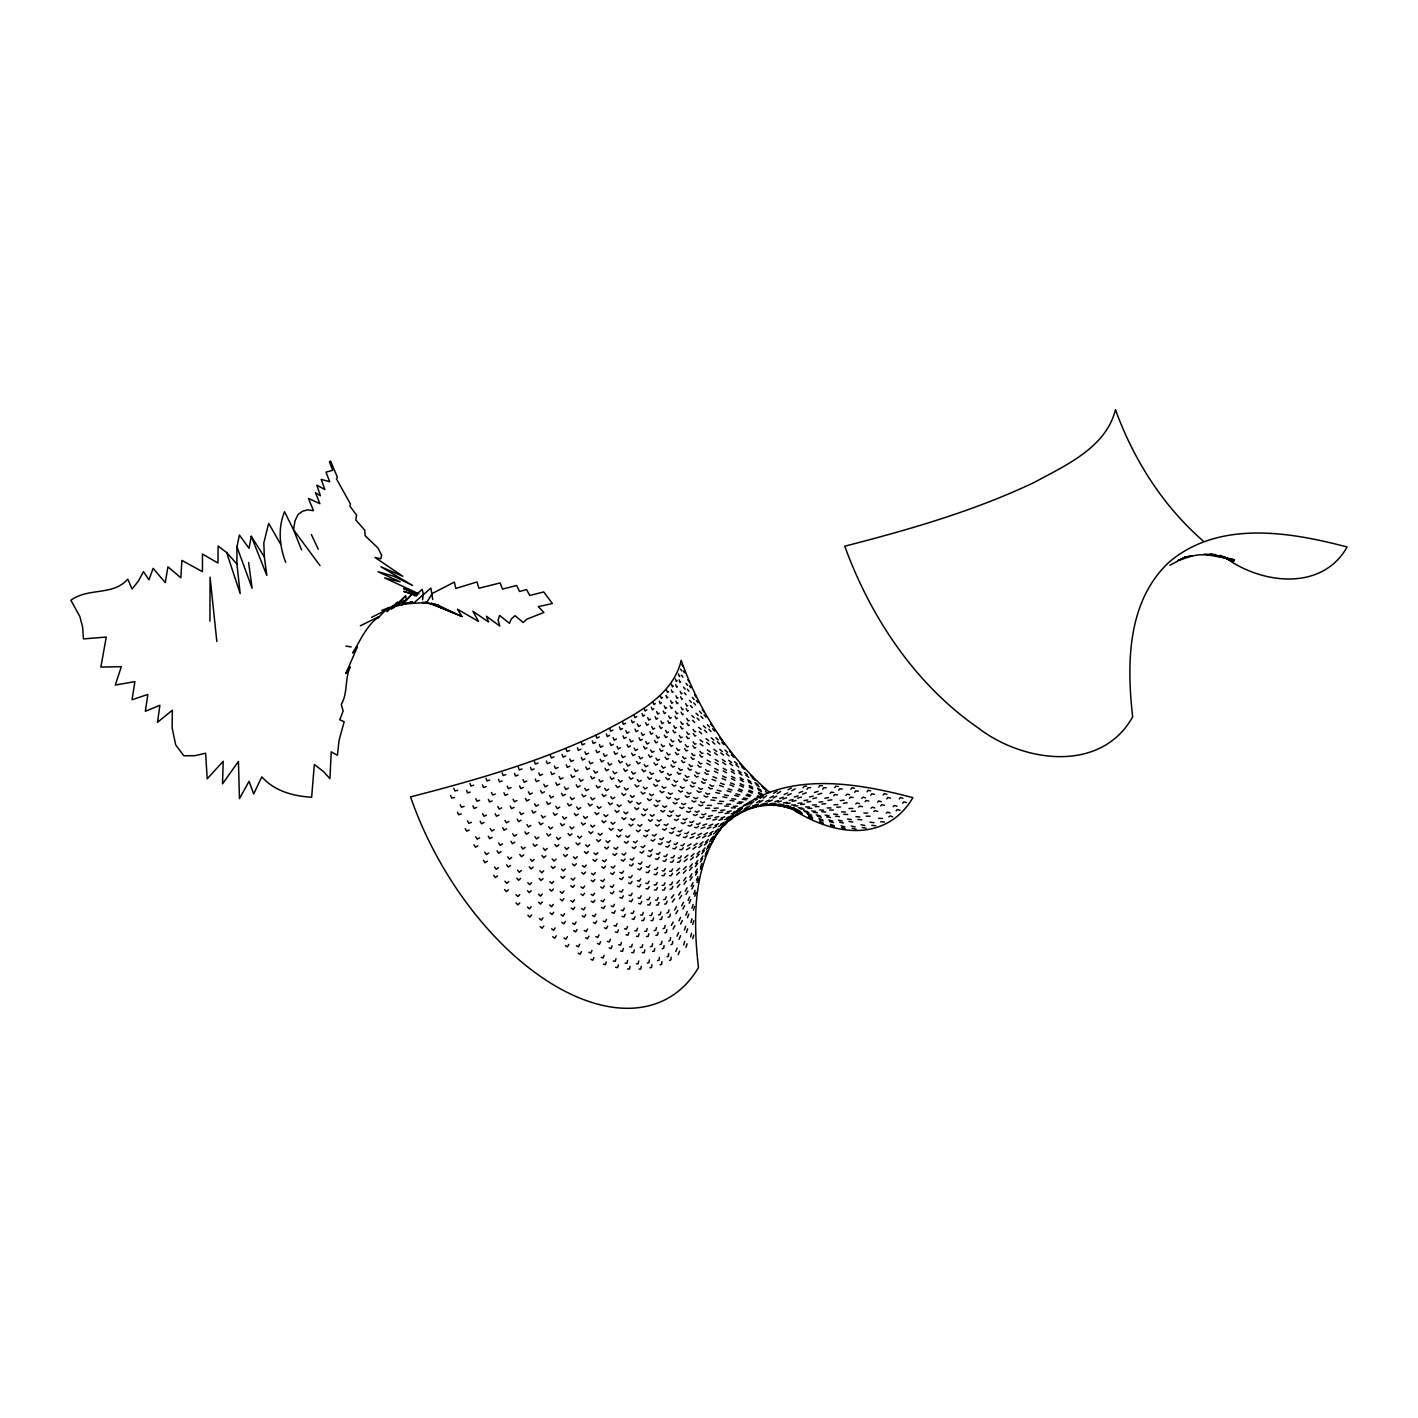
<?xml version="1.0" encoding="UTF-8"?>
<svg xmlns="http://www.w3.org/2000/svg" width="1418" height="1418" viewBox="0 0 1418 1418"><rect width="100%" height="100%" fill="white"/><g stroke="black" fill="none" stroke-linecap="round" stroke-linejoin="round"><path stroke-width="1.5" d="M209.935 621.19L210.059 577.215L216.848 641.556M691.984 918.775L690.938 922.551M693.774 920.707L692.728 924.483M677.13 948.11L675.766 951.567M679.576 951.124L678.212 954.598M685.674 926.291L684.415 929.978M687.641 928.825L686.365 932.512M668.622 953.481L668.445 956.104L667.027 956.813M671.157 957.097L670.98 959.738L669.562 960.447M693.101 904.436L691.931 908.229M694.536 906.51L693.349 910.303M678.531 932.601L677.024 936.146M680.605 935.703L679.098 939.265M687.251 911.455L685.851 915.124M688.811 914.078L687.411 917.765M659.335 957.434L659.033 960.128L657.509 960.624M661.922 961.634L661.639 964.329L660.097 964.825M670.59 937.617L670.271 940.24L668.853 941.02M672.735 941.304L672.433 943.927L671.015 944.707M422.564 599.814L423.326 594.089L422.192 589.409L414.712 595.808L413.843 592.21L401.879 604.883L391.705 606.851L406.434 599.725L405.672 595.844L391.581 608.783L406.434 599.725M680.587 917.34L678.956 920.867M682.253 920.512L680.622 924.04M695.068 890.362L693.739 894.138M696.078 892.542L694.749 896.3M649.338 959.951L648.93 962.68L647.282 962.964M651.943 964.719L651.536 967.448L649.887 967.732M661.922 941.322L661.497 943.998L659.955 944.548M664.103 945.558L663.695 948.217L662.153 948.784M673.178 922.019L671.334 925.387M674.915 925.724L673.071 929.091M689.609 896.903L688.067 900.536M690.743 899.579L689.201 903.231M251.252 536.305L266.832 575.442L264.351 556.955L251.252 536.305L249.036 548.323L239.429 535.082L236.93 546.869L236.93 564.063L240.191 593.61L226.632 552.541L218.088 546.036L217.982 563.017L202.455 554.048L202.455 571.667L181.894 560.394L180.848 577.782L167.962 566.828L165.268 582.603L153.091 568.317L149.014 579.785L143.466 571.667L138.415 581.008L132.069 589.037L127.797 579.111C112.908 596.163 88.448 587.3 70.9 600.257L79.851 616.546L82.581 626.916L83.432 638.915L106.261 637.054L100.855 667.08L121.328 666.673L115.283 685.054L134.887 681.615L132.034 699.765L147.862 694.43L145.345 711.287L159.915 705.26L157.487 722.347L172.322 710.223L172.163 727.966L175.655 744.84L183.826 755.794L194.957 755.67L205.628 753.206L207.188 778.854L223.193 761.271L222.52 783.87L238.437 761.413L239.447 798.671L249.072 781.3L253.698 793.956L261.798 776.816C274.578 791.244 293.331 796.101 311.641 797.27L314.335 764.462L323.499 771.569L329.933 778.695L331.227 751.824L337.431 755.298L339.008 740.621L344.149 721.744L339.753 719.777L343.156 710.967L341.259 704.498C348.013 693.136 344.556 678.992 350.317 666.921L345.779 673.621L357.389 646.962L352.71 653.007C360.296 640.404 366.518 625.604 378.73 616.795L378.074 617.982L387.575 608.18L388.975 608.659L387.025 611.672L397.536 602.047L398.086 604.21L391.581 608.783M683.405 902.362L681.65 905.872M684.646 905.57L682.891 909.062M652.581 943.679L652.067 946.373L650.419 946.692M654.779 948.429L654.247 951.124L652.599 951.443M638.738 960.979L638.189 963.744L636.452 963.797M641.29 966.278L640.759 969.043L639.022 969.097M665.095 925.458L664.581 928.099L663.039 928.666M666.868 929.676L666.354 932.317L664.794 932.884M676.528 906.722L674.543 910.055M677.822 910.409L675.837 913.741M697.993 876.625L696.486 880.348M698.542 878.859L697.053 882.581M642.691 944.654L642.035 947.366L640.298 947.454M644.836 949.9L644.18 952.612L642.443 952.701M656.41 927.656L655.772 930.314L654.123 930.633M658.182 932.353L657.544 935.029L655.896 935.348M692.906 882.705L691.204 886.303M693.597 885.417L691.878 889.015M627.589 960.553L626.933 963.301L625.108 963.123M630.071 966.349L629.397 969.097L627.571 968.937M683.068 666.425L681.881 664.546M684.575 672.876L683.387 670.998M669.012 909.931L668.357 912.501L666.814 913.068M670.342 914.096L669.686 916.684L668.126 917.251M687.145 887.792L685.213 891.231M687.925 890.983L685.993 894.421M647.175 928.56L646.431 931.236L644.694 931.325M648.895 933.735L648.15 936.412L646.413 936.5M632.286 944.246L631.506 946.958L629.681 946.816M634.342 949.971L633.58 952.683L631.737 952.524M660.93 911.969L660.168 914.575L658.519 914.894M662.241 916.595L661.479 919.201L659.831 919.538M680.746 891.851L678.602 895.112M681.579 895.485L679.435 898.764M616.015 958.639L615.217 961.369L613.32 960.961M618.372 964.896L617.574 967.643L615.678 967.236M673.745 894.829L671.405 897.913M674.614 898.923L672.256 902.008M702.034 863.367L700.35 867.018M702.105 865.583L700.403 869.252M637.497 928.187L636.629 930.864L634.803 930.704M639.128 933.788L638.26 936.465L636.434 936.323M652.333 912.802L651.482 915.425L649.728 915.514M653.609 917.871L652.741 920.495L651.004 920.601M621.474 942.456L620.57 945.15L618.691 944.76M623.406 948.607L622.52 951.318L620.623 950.929M697.301 869.021L695.405 872.531M697.496 871.698L695.582 875.207M604.103 955.271L603.164 957.965L601.214 957.327M606.301 961.953L605.344 964.648L603.412 964.027M666.23 896.725L665.343 899.26L663.677 899.597M667.08 901.245L666.176 903.78L664.528 904.117M691.949 873.754L689.822 877.122M692.214 876.873L690.105 880.224M627.43 926.521L626.437 929.18L624.54 928.79M628.936 932.53L627.944 935.189L626.047 934.799M643.329 912.448L642.354 915.071L640.528 914.929M644.516 917.925L643.542 920.548L641.698 920.406M685.975 877.529L683.653 880.72M686.294 881.074L683.99 884.265M610.36 939.301L609.332 941.977L607.383 941.357M612.115 945.859L611.087 948.518L609.155 947.898M658.253 897.523L657.243 900.058L655.506 900.146M659.051 902.433L658.058 904.985L656.304 905.074M679.452 880.312L676.935 883.308M679.807 884.283L677.29 887.26M591.962 950.45L590.863 953.109L588.895 952.24M593.929 957.54L592.848 960.181L590.863 959.312M633.952 910.905L632.871 913.511L630.975 913.121M635.034 916.755L633.935 919.36L632.038 918.97M681.828 670.944L680.516 669.083M682.962 677.148L681.668 675.287M617.06 923.579L615.961 926.202L614.012 925.582M618.408 929.96L617.309 932.601L615.359 931.963M649.869 897.186L648.77 899.721L646.927 899.579M650.578 902.486L649.497 905.021L647.654 904.879M672.451 882.085L671.405 884.513L669.739 884.85M672.806 886.427L671.742 888.856L670.094 889.21M707.334 850.676L705.42 854.221M706.873 852.838L704.976 856.401M598.999 934.816L597.847 937.44L595.861 936.589M600.576 941.729L599.406 944.335L597.439 943.484M702.903 855.958L700.793 859.379M702.566 858.546L700.457 861.967M689.201 681.828L687.801 679.789M690.867 687.89L689.467 685.869M697.886 860.389L695.582 863.651M697.638 863.385L695.316 866.628M624.328 908.176L623.105 910.746L621.173 910.126M625.232 914.38L624.026 916.95L622.077 916.329M665.007 882.811L663.872 885.257L662.117 885.364M665.326 887.544L664.191 889.99L662.436 890.079M641.149 895.751L639.943 898.268L638.047 897.895M641.769 901.405L640.564 903.922L638.667 903.532M579.661 944.264L578.438 946.834L576.435 945.753M581.398 951.673L580.175 954.243L578.172 953.162M606.496 919.413L605.256 921.984L603.27 921.133M607.648 926.114L606.408 928.684L604.423 927.833M692.303 863.934L689.804 866.983M692.126 867.302L689.609 870.368M686.206 866.54L683.511 869.394M686.064 870.298L683.37 873.151M657.19 882.51L655.967 884.956L654.123 884.814M657.438 887.597L656.215 890.025L654.372 889.884M587.531 929.038L586.237 931.591L584.234 930.509M588.86 936.252L587.566 938.787L585.563 937.723M614.49 904.294L613.161 906.811L611.176 905.96M615.217 910.781L613.888 913.316L611.902 912.465M632.18 893.216L630.868 895.715L628.918 895.095M632.658 899.172L631.347 901.671L629.397 901.05M679.665 868.188L676.776 870.829M679.506 872.318L676.634 874.959M595.808 914.007L594.443 916.524L592.44 915.461M596.73 921.009L595.365 923.526L593.362 922.444M649.072 881.181L647.742 883.591L645.846 883.219M649.231 886.587L647.902 888.997L646.005 888.625M567.342 936.713L565.959 939.212L563.974 937.918M568.795 944.406L567.413 946.905L565.428 945.611M672.699 868.88L671.405 871.184L669.65 871.272M672.522 873.346L671.228 875.65L669.473 875.757M713.945 838.712L711.818 842.15M712.97 840.75L710.826 844.189M576.027 922.001L574.591 924.465L572.588 923.171M577.091 929.464L575.655 931.927L573.652 930.651M623.034 889.6L621.616 892.046L619.631 891.195M623.335 895.839L621.917 898.285L619.932 897.434M709.78 843.692L707.458 846.971M708.911 846.103L706.589 849.382M604.547 899.278L603.093 901.742L601.09 900.66M605.061 906.031L603.607 908.495L601.604 907.414M705.065 847.858L702.53 850.977M704.285 850.658L701.768 853.76M640.723 878.806L639.288 881.198L637.356 880.596M640.759 884.513L639.323 886.906L637.373 886.285M665.396 868.596L664.014 870.9L662.188 870.758M665.166 873.399L663.784 875.704L661.958 875.562M679.86 675.712L679.382 676.475L678.389 673.869M680.605 681.704L680.126 682.466L679.133 679.86M413.843 592.21L401.879 604.883L412.496 601.835L402.446 604.05L426.694 602.508L432.189 593.504L454.38 582.089L455.816 588.452L477.015 581.947L478.894 588.275L500.075 582.94L502.521 589.108L516.648 585.474L519.537 591.466L526.557 589.64L529.8 595.471L543.714 591.926L552.382 603.536L538.308 606.638L543.909 612.487L526.787 619.187L523.171 622.52L515 615.66L511.26 619.046L509.505 623.335L499.597 615.465L498.072 620.02L499.792 626.029L486.516 616.298L488.572 622.006L472.868 611.264L478.557 621.438L457.447 609.226L461.931 616.476L431.161 603.465L461.931 616.476M699.801 851.19L697.089 854.097M699.109 854.345L696.398 857.252M585.085 907.467L583.596 909.895L581.593 908.601M585.758 914.681L584.251 917.127L582.249 915.833M834.777 787.681L835.681 786.228L838.322 786.494M838.694 790.234L839.598 788.78L842.239 789.046M694.076 853.636L691.186 856.348M693.42 857.146L690.531 859.84M850.906 789.277L851.828 787.823L854.487 788.231M854.753 792.308L855.674 790.836L858.333 791.262M555.094 927.904L553.569 930.297L551.584 928.808M556.228 935.827L554.704 938.22L552.719 936.731M818.771 787.114L819.71 785.661L822.316 785.732M822.724 789.17L823.645 787.717L826.251 787.788M657.81 867.337L656.339 869.624L654.442 869.252M657.509 872.442L656.038 874.746L654.141 874.357M613.781 884.921L612.239 887.331L610.254 886.25M613.888 891.426L612.346 893.819L610.343 892.737M632.198 875.438L630.673 877.795L628.688 876.944M632.074 881.411L630.549 883.769L628.564 882.918M687.57 685.319L686.028 683.316M688.847 691.169L687.322 689.166M687.907 855.196L684.841 857.677M687.269 859.042L684.203 861.524M594.567 893.18L592.99 895.573L591.005 894.279M594.833 900.146L593.256 902.539L591.271 901.245M867.072 791.776L868.029 790.322L870.705 790.854M870.794 795.232L871.751 793.779L874.427 794.328M564.594 913.777L563.017 916.134L561.032 914.645M565.339 921.452L563.761 923.827L561.794 922.32M803.12 787.752L804.077 786.316L806.647 786.157M807.002 789.277L807.959 787.823L810.529 787.664M788 789.773L791.474 787.912M791.758 790.712L795.232 788.851M681.349 855.852L679.896 857.996L678.141 858.103M680.711 860.017L679.24 862.162L677.485 862.268M718.04 832.756L719.05 831.303M719.546 830.913L720.557 829.459M649.993 865.122L648.434 867.391L646.484 866.77M649.586 870.51L648.026 872.779L646.076 872.176M726.636 822.28L729.242 819.179M728.657 820.721L731.245 817.619M883.201 795.037L884.194 793.601L886.87 794.24M886.782 798.919L887.774 797.483L890.451 798.121M736.58 812.939L739.398 810.033M739.044 811.752L741.88 808.845M773.643 793.265L777.011 791.138M777.188 793.637L780.556 791.51M747.8 804.892L750.831 802.234M750.689 804.166L753.72 801.507M760.19 798.316L763.416 795.923M763.433 798.104L766.659 795.711M574.432 899.792L572.801 902.132L570.816 900.643M574.804 907.219L573.173 909.558L571.188 908.069M899.26 799.008L900.288 797.572L902.965 798.299M902.699 803.279L903.709 801.844L906.386 802.57M604.511 879.249L602.863 881.588L600.86 880.294M604.387 885.949L602.721 888.271L600.736 886.994M623.583 871.095L621.953 873.399L619.95 872.336M623.282 877.281L621.633 879.603L619.648 878.522M674.472 855.586L672.947 857.73L671.104 857.589M673.798 860.052L672.274 862.197L670.43 862.055M543.005 917.889L541.339 920.158L539.389 918.492M543.803 925.989L542.137 928.258L540.187 926.592M584.659 886.037L582.958 888.359L580.99 886.853M584.641 893.198L582.958 895.502L580.972 894.014M642.017 861.984L640.387 864.218L638.401 863.367M641.485 867.621L639.837 869.854L637.852 869.004M667.329 854.398L665.733 856.543L663.837 856.153M666.602 859.166L664.989 861.311L663.092 860.921M553.304 904.418L551.602 906.687L549.652 905.003M553.729 912.253L552.027 914.521L550.078 912.837M717.969 832.366L714.034 837.666M713.484 836.336L710.737 839.261M712.191 838.853L709.461 841.778M690.637 936.926L691.523 933.328M692.764 938.698L693.668 935.118M708.486 839.491L705.579 842.221M707.298 842.345L704.374 845.075M614.951 865.813L613.214 868.046L611.211 866.77M614.419 872.194L612.682 874.445L610.697 873.151M563.921 891.071L562.166 893.322L560.216 891.638M563.974 898.64L562.219 900.891L560.27 899.207M595.294 872.619L593.522 874.871L591.536 873.382M594.904 879.479L593.132 881.73L591.164 880.241M703.044 841.831L699.96 844.348M701.91 845.004L698.826 847.521M633.952 857.908L632.233 860.106L630.23 859.024M633.261 863.775L631.524 865.973L629.539 864.891M677.042 680.746L676.421 681.544L675.411 678.938M677.361 686.525L676.74 687.322L675.748 684.734M659.973 852.324L658.306 854.434L656.357 853.813M659.157 857.358L657.491 859.468L655.541 858.847M697.177 843.302L693.951 845.607M696.078 846.794L692.853 849.098M574.893 877.937L573.067 880.153L571.117 878.469M574.574 885.222L572.766 887.42L570.816 885.736M690.956 843.923L687.588 845.979M689.875 847.716L686.489 849.772M652.475 849.364L650.72 851.438L648.753 850.587M651.553 854.629L649.798 856.72L647.813 855.869M531.201 906.758L529.393 908.903L527.496 907.059M531.626 914.982L529.818 917.127L527.904 915.284M606.355 859.627L604.511 861.807L602.526 860.301M605.61 866.168L603.767 868.348L601.781 866.841M685.195 689.113L683.529 687.145M686.082 694.749L684.398 692.782M625.87 852.962L624.062 855.107L622.059 853.813M625.001 859.024L623.176 861.151L621.173 859.857M542.279 894.014L540.453 896.158L538.556 894.297M542.35 901.954L540.506 904.099L538.61 902.238M684.433 843.675L682.749 845.624L680.906 845.482M683.334 847.769L681.65 849.719L679.825 849.577M830.133 793.424L831.196 792.166L833.784 792.485M833.713 795.817L834.794 794.559L837.364 794.878M845.943 795.445L847.025 794.204L849.63 794.683M849.417 798.299L850.516 797.058L853.104 797.536M586.201 865.086L584.322 867.249L582.373 865.547M585.528 872.052L583.649 874.215L581.717 872.531M696.22 697.036L694.607 694.873M698.01 702.69L696.38 700.527M814.428 792.467L818.08 791.35M818.062 794.364L821.713 793.247M553.658 881.393L551.779 883.52L549.883 881.659M553.375 889.051L551.496 891.178L549.599 889.316M644.889 845.536L643.063 847.592L641.06 846.511M643.825 851.03L642 853.069L640.014 852.005M677.644 842.558L675.907 844.508L674.011 844.118M676.51 846.918L674.773 848.868L672.876 848.478M861.754 798.405L862.871 797.164L865.494 797.785M865.104 801.684L866.221 800.443L868.826 801.064M799.025 792.786L802.659 791.439M802.623 794.133L806.275 792.786M405.672 595.844L398.086 604.21L381.761 610.414M715.416 835.486L716.569 834.227M784.101 794.541L787.699 792.928M787.61 795.303L791.209 793.69M617.84 847.184L615.926 849.258L613.959 847.769M616.759 853.388L614.845 855.462L612.86 853.973M722.79 826.96L725.573 824.035M724.669 825.099L727.452 822.174M877.529 802.18L878.664 800.94L881.287 801.666M880.702 805.849L881.836 804.609L884.46 805.353M565.339 868.933L563.389 871.024L561.51 869.163M564.701 876.289L562.769 878.38L560.872 876.519M732.84 817.459L735.836 814.765M735.18 816.006L738.158 813.312M670.643 840.573L668.853 842.505L666.921 841.884M669.473 845.199L667.683 847.131L665.733 846.511M744.113 809.359L747.304 806.913M746.843 808.402L750.033 805.938M756.503 802.801L759.871 800.621M759.552 802.375L762.919 800.213M769.885 797.855L773.377 795.959M773.2 798.033L776.692 796.136M597.882 852.608L595.932 854.699L594 853.016M596.872 859.255L594.94 861.346L592.99 859.663M893.198 806.665L894.368 805.424L896.974 806.257M896.194 810.724L897.346 809.483L899.969 810.316M637.285 840.874L635.388 842.895L633.385 841.601M636.062 846.564L634.165 848.567L632.18 847.273M673.284 686.046L672.486 686.879L671.476 684.291M673.178 691.665L672.38 692.48L671.37 689.892M577.321 856.702L575.318 858.759L573.439 856.897M576.346 863.757L574.361 865.813L572.464 863.952M663.518 837.772L661.674 839.669L659.689 838.818M662.259 842.629L660.416 844.543L658.431 843.692M519.768 894.598L517.836 896.601L515.975 894.598M519.786 902.894L517.836 904.879L515.992 902.876M723.127 825.985L720.184 828.715M721.372 828.165L718.43 830.895M531.608 882.67L529.641 884.672L527.815 882.652M531.289 890.664L529.322 892.666L527.496 890.646M718.323 829.034L715.221 831.551M716.675 831.497L713.555 834.032M713.094 831.285L709.833 833.571M711.517 834.05L708.256 836.354M609.917 840.626L607.914 842.629L605.982 840.927M608.606 846.936L606.603 848.939L604.653 847.255M543.714 870.812L541.711 872.814L539.886 870.794M543.059 878.522L541.056 880.507L539.23 878.486M707.458 832.703L704.055 834.777M705.934 835.769L702.53 837.843M629.716 835.45L627.749 837.4L625.763 835.893M628.334 841.282L626.348 843.231L624.381 841.725M656.321 834.139L654.407 836.017L652.404 834.936M654.956 839.208L653.042 841.087L651.057 840.023M589.604 844.791L587.566 846.794L585.669 844.933M588.328 851.527L586.29 853.53L584.393 851.669M701.467 833.305L697.94 835.131M699.996 836.655L696.451 838.499M683.653 944.92L684.77 941.375M685.975 947.33L687.092 943.785M556.086 859.095L554.03 861.063L552.205 859.042M555.112 866.487L553.055 868.454L551.23 866.433M695.174 833.057L691.523 834.653M693.721 836.691L690.07 838.286M682.023 693.242L681.331 693.898L680.179 691.31M682.483 698.702L681.792 699.358L680.64 696.77M414.18 602.65L430.895 588.062L432.738 599.513M649.089 829.707L647.122 831.551L645.119 830.274M647.601 834.989L645.633 836.833L643.648 835.539M688.652 831.994L686.791 833.713L684.894 833.323M687.181 835.893L685.337 837.613L683.441 837.24M568.707 847.539L566.615 849.488L564.789 847.468M567.43 854.629L565.339 856.578L563.513 854.558M694.129 699.535L692.374 697.408M695.529 704.976L693.774 702.849M602.171 833.323L600.098 835.237L598.201 833.376M600.612 839.722L598.538 841.636L596.641 839.775M622.254 829.264L620.215 831.143L618.266 829.459M620.676 835.22L618.638 837.116L616.688 835.415M668.498 691.612L667.524 692.498L666.513 689.91M667.913 697.071L666.939 697.975L665.928 695.369M681.934 830.079L680.037 831.799L678.088 831.178M680.445 834.245L678.548 835.964L676.599 835.344M521.381 870.439L519.289 872.318L517.535 870.156M520.654 878.433L518.563 880.294L516.808 878.15M581.593 836.265L579.448 838.162L577.622 836.141M580.015 843.036L577.888 844.933L576.062 842.912M641.893 824.549L639.872 826.339L637.905 824.851M640.28 829.973L638.242 831.781L636.274 830.292M508.814 881.517L506.74 883.361L504.95 881.216M508.406 889.813L506.332 891.656L504.542 889.511M675.074 827.385L673.142 829.087L671.157 828.236M673.532 831.781L671.6 833.483L669.633 832.632M534.178 859.432L532.051 861.293L530.314 859.131M533.15 867.125L531.023 868.986L529.269 866.823M614.969 822.387L612.842 824.212L610.963 822.351M613.179 828.431L611.052 830.257L609.173 828.396M547.206 848.496L545.044 850.357L543.307 848.177M545.877 855.887L543.714 857.73L541.977 855.568M668.144 823.893L666.159 825.56L664.173 824.496M666.549 828.502L664.563 830.186L662.578 829.122M594.674 825.329L592.511 827.173L590.686 825.152M592.866 831.781L590.686 833.624L588.86 831.586M634.821 818.665L632.729 820.419L630.78 818.735M633.031 824.248L630.939 826.003L629.007 824.319M824.851 798.245L828.591 797.59M828.094 800.443L831.852 799.787M840.289 800.638L844.064 800.142M843.409 803.279L847.184 802.783M560.464 837.701L558.267 839.527L556.512 837.347M558.852 844.774L556.636 846.599L554.899 844.437M662.543 697.443L661.373 698.418L660.363 695.813M661.479 702.779L660.292 703.753L659.299 701.148M677.928 697.691L677.077 698.4L675.925 695.813M677.946 703.009L677.095 703.7L675.925 701.13M809.483 796.969L813.223 796.118M812.815 798.671L816.555 797.82M661.178 819.639L659.175 821.288L657.172 819.994M659.494 824.461L657.491 826.109L655.488 824.833M855.71 804.006L856.968 802.96L859.521 803.651M858.67 807.055L859.928 806.009L862.463 806.7M794.346 797.005L798.104 795.923M797.696 798.174L801.436 797.076M573.9 827.084L571.667 828.874L569.93 826.712M572.021 833.855L569.788 835.645L568.051 833.483M607.914 814.871L605.716 816.626L603.891 814.606M605.894 820.987L603.696 822.741L601.87 820.721M779.67 798.547L783.374 797.182M782.931 799.114L786.635 797.749M871.06 808.189L872.336 807.161L874.871 807.959M873.807 811.628L875.101 810.6L877.636 811.397M627.89 812.142L625.746 813.843L623.849 811.982M625.923 817.831L623.778 819.533L621.899 817.654M728.604 821.27L731.759 818.771M730.802 819.533L733.939 817.034M739.948 813.099L743.28 810.866M752.32 806.558L755.812 804.609M755.174 805.92L758.683 803.971M765.596 801.702L769.23 800.053M768.698 801.666L772.331 800.018M654.265 814.659L652.209 816.289L650.242 814.801M652.475 819.675L650.419 821.288L648.451 819.799M729.26 820.012L725.963 822.298M727.186 822.015L723.889 824.301M691.328 702.371L689.432 700.297M692.303 707.635L690.406 705.561M790.251 807.835A186.307 106.137 60.7 0 0 912.891 797.678C855.355 782.452 784.402 770.346 735.127 812.62C692.533 851.509 692.356 914.504 698.471 967.555A231.577 131.945 60.6 0 1 554.491 985.457A231.577 131.945 60.6 0 1 410.529 796.881C475.278 780.237 540.063 761.785 600.558 732.858C631.648 716.037 672.15 698.152 681.243 660.363A186.307 106.137 60.7 0 0 770.045 792.733M724.137 822.21L720.699 824.266M722.17 824.496L718.749 826.552M886.285 813.117L887.579 812.106L890.114 813.01M888.838 816.91L890.132 815.882L892.666 816.786M718.625 823.61L715.08 825.418M716.764 826.162L713.201 827.988M511.668 857.465L509.452 859.184L507.786 856.897M510.515 865.405L508.318 867.107L506.651 864.838M587.495 816.75L585.226 818.505L583.489 816.325M585.386 823.202L583.135 824.957L581.398 822.777M712.793 824.177L709.106 825.772M710.985 827.031L707.316 828.608M672.823 702.477L671.795 703.257L670.643 700.687M672.362 707.671L671.334 708.468L670.182 705.88M525.139 847.344L522.905 849.063L521.239 846.776M523.703 854.965L521.469 856.685L519.803 854.398M706.643 823.947L702.867 825.294M704.888 827.066L701.112 828.413M647.459 809.022L645.35 810.617L643.418 808.916M645.544 814.18L643.453 815.775L641.503 814.092M498.409 867.621L496.211 869.287L494.51 867.036M497.558 875.881L495.361 877.547L493.659 875.278M538.805 837.258L536.536 838.96L534.87 836.673M537.085 844.579L534.816 846.28L533.168 843.994M700.262 822.901L698.312 824.39L696.415 824M698.542 826.286L696.592 827.775L694.678 827.385M621.173 805.016L618.992 806.647L617.167 804.626M619.028 810.777L616.83 812.408L615.004 810.387M655.346 703.541L653.946 704.586L652.954 701.981M653.769 708.805L652.351 709.851L651.376 707.245M693.703 821.057L691.718 822.529L689.768 821.908M691.984 824.691L690.017 826.162L688.067 825.542M552.63 827.226L550.326 828.927L548.677 826.641M550.663 834.245L548.376 835.946L546.728 833.66M601.143 806.807L598.875 808.473L597.138 806.293M598.875 812.939L596.624 814.606L594.886 812.443M687.003 818.416L685 819.87L683.015 819.019M685.284 822.298L683.281 823.752L681.296 822.901M640.794 802.73L638.649 804.29L636.771 802.428M638.738 808.03L636.593 809.589L634.715 807.728M666.62 707.635L665.396 708.521L664.244 705.934M665.662 712.758L664.439 713.644L663.287 711.056M566.597 817.335L564.275 819.019L562.645 816.715M564.417 824.053L562.095 825.737L560.447 823.433M680.232 814.995L678.212 816.449L676.209 815.368M678.478 819.125L676.457 820.561L674.454 819.498M580.671 807.64L578.331 809.288L576.683 806.984M578.278 814.056L575.956 815.704L574.308 813.4M614.756 797.341L612.505 798.919L610.768 796.739M612.381 803.137L610.13 804.733L608.393 802.553M673.426 810.848L671.388 812.284L669.402 810.99M671.636 815.19L669.597 816.626L667.594 815.332M634.342 795.87L632.162 797.395L630.336 795.374M632.127 801.276L629.946 802.783L628.139 800.762M687.73 705.579L686.986 706.093L685.674 703.558M688.279 710.684L687.517 711.216L686.223 708.663M666.673 805.991L664.617 807.409L662.631 805.92M664.812 810.529L662.755 811.947L660.77 810.458M659.193 713.183L657.757 714.158L656.605 711.552M657.739 718.27L656.304 719.245L655.151 716.657M594.727 798.21L592.387 799.805L590.757 797.501M592.21 804.343L589.87 805.938L588.24 803.634M646.785 709.904L645.155 711.003L644.18 708.38M644.694 715.115L643.063 716.232L642.07 713.609M660.026 800.479L657.934 801.879L655.985 800.195M658.076 805.194L655.985 806.594L654.035 804.91M502.557 843.852L500.235 845.394L498.675 843.001M516.648 834.653L514.309 836.212L512.767 833.819M514.805 842.168L512.465 843.728L510.923 841.335M500.979 851.669L498.657 853.211L497.098 850.818M628.156 788.497L625.941 789.968L624.204 787.788M625.763 793.974L623.566 795.445L621.811 793.265M530.899 825.436L528.542 827.013L527 824.602M528.808 832.65L526.45 834.227L524.908 831.817M608.641 789.188L606.355 790.695L604.706 788.408M606.071 795.019L603.767 796.526L602.118 794.24M545.292 816.254L542.899 817.814L541.357 815.403M542.97 823.167L540.577 824.727L539.035 822.334M653.503 794.346L651.394 795.728L649.515 793.867M651.465 799.22L649.355 800.603L647.459 798.742M559.755 807.108L557.363 808.668L555.821 806.257M557.239 813.737L554.846 815.297L553.304 812.886M683.246 709.195L682.342 709.78L681.03 707.245M683.352 714.176L682.43 714.761L681.119 712.226M650.454 719.121L648.806 720.167L647.671 717.579M648.505 724.208L646.856 725.272L645.722 722.666M488.661 853.033L486.339 854.522L484.743 852.165M574.272 798.068L571.862 799.592L570.337 797.2M571.596 804.414L569.185 805.956L567.643 803.545M487.349 861.187L485.027 862.676L483.432 860.318M647.211 787.646L645.084 789.011L643.258 786.972M645.048 792.662L642.903 794.027L641.078 791.988M622.272 780.644L620.038 782.08L618.39 779.776M619.719 786.175L617.468 787.61L615.82 785.306M677.804 713.219L676.723 713.892L675.411 711.357M677.414 718.128L676.333 718.802L675.039 716.267M588.7 789.206L586.308 790.712L584.783 788.302M585.918 795.285L583.525 796.792L582 794.381M671.281 717.703L670.005 718.501L668.711 715.948M670.413 722.577L669.154 723.375L667.843 720.823M641.166 780.432L639.004 781.761L637.267 779.599M638.862 785.554L636.7 786.901L634.963 784.721M636.842 716.48L634.98 717.632L634.006 715.009M634.271 721.691L632.393 722.843L631.418 720.22M602.916 780.627L600.576 782.062L599.052 779.67M600.115 786.441L597.758 787.894L596.234 785.483M663.589 722.701L662.117 723.605L660.841 721.053M662.241 727.594L660.77 728.497L659.476 725.945M635.424 772.775L633.243 774.086L631.613 771.782M632.977 777.986L630.797 779.297L629.167 777.011M616.777 772.42L614.49 773.803L612.966 771.392M614.012 777.968L611.725 779.351L610.201 776.94M640.404 725.431L638.525 726.548L637.391 723.942M637.976 730.571L636.115 731.688L634.98 729.1M654.673 728.232L652.989 729.224L651.713 726.672M652.829 733.177L651.163 734.187L649.869 731.635M630.035 764.727L627.855 766.021L626.331 763.611M627.43 770.009L625.249 771.303L623.707 768.893M745.833 809.66L742.5 811.894L746.276 810.316M730.607 816.183L726.92 817.725M728.462 818.186L724.758 819.728M733.815 816.538L730.217 818.31M738.76 814.092L735.286 816.094M741.171 812.62L737.714 814.623M818.966 802.127L822.794 801.719M821.891 804.077L825.719 803.687M712.35 815.51L708.415 816.307M710.453 818.31L706.501 819.125M718.696 816.538L714.814 817.601M716.728 819.09L712.846 820.136M724.793 816.768L721 818.062M722.737 819.037L718.944 820.331M833.997 804.804L837.843 804.591M836.762 807.196L840.608 806.966M644.481 734.258L642.602 735.375L641.326 732.805M642.212 739.31L640.316 740.426L639.039 737.856M699.163 811.043L697.124 812.23L695.139 811.38M697.337 814.375L695.299 815.563L693.313 814.712M705.827 813.666L703.789 814.854L701.839 814.233M703.966 816.733L701.928 817.938L699.978 817.317M685.674 803.527L683.618 804.715L681.633 803.421M683.866 807.338L681.81 808.526L679.807 807.25M692.427 807.64L690.389 808.845L688.386 807.764M690.619 811.22L688.563 812.425L686.578 811.344M672.345 793.211L670.289 794.399L668.339 792.715M670.448 797.465L668.392 798.653L666.46 796.969M678.956 798.688L676.9 799.894L674.933 798.387M677.113 802.748L675.057 803.935L673.089 802.428M803.971 800.585L807.799 799.982M807.002 802.056L810.83 801.471M538.503 804.839L536.022 806.257L534.604 803.776M553.428 796.473L550.964 797.891L549.546 795.409M568.352 788.107L565.871 789.542L564.47 787.043M583.135 779.847L580.689 781.247L579.271 778.766M565.374 794.364L562.893 795.799L561.493 793.3M535.809 811.61L533.345 813.028L531.927 810.547M550.574 802.978L548.11 804.396L546.692 801.914M580.068 785.856L577.622 787.256L576.222 784.774M665.857 787.114L663.801 788.302L661.922 786.441M663.925 791.563L661.869 792.751L659.973 790.889M848.974 808.49L852.838 808.42M851.544 811.273L855.409 811.202M523.596 813.17L521.15 814.588L519.732 812.106M597.634 771.729L595.241 773.094L593.841 770.612M611.672 763.859L609.368 765.188L607.967 762.689M594.567 777.507L592.175 778.872L590.774 776.39M608.712 769.407L606.39 770.736L604.99 768.237M521.115 820.224L518.669 821.642L517.233 819.161M653.592 773.289L651.518 774.458L649.781 772.296M651.465 778.057L649.409 779.244L647.654 777.082M659.6 780.449L657.544 781.637L655.719 779.616M657.562 785.076L655.506 786.263L653.68 784.243M625.072 756.361L622.856 757.62L621.456 755.138M622.272 761.696L620.074 762.955L618.673 760.456M642.531 757.673L640.457 758.843L638.933 756.45M640.156 762.689L638.1 763.877L636.558 761.484M647.884 765.667L645.81 766.854L644.18 764.55M645.651 770.577L643.577 771.764L641.929 769.46M633.066 740.799L631.01 741.969L629.734 739.416M630.407 745.974L628.334 747.162L627.075 744.61M508.814 821.465L506.368 822.865L504.932 820.384M637.586 749.36L635.512 750.53L634.112 748.048M635.069 754.482L633.013 755.652L631.595 753.171M506.545 828.821L504.099 830.204L502.681 827.74M629.043 732.06L626.969 733.248L625.852 730.642M626.207 737.289L624.133 738.477L623.016 735.871M649.054 742.926L647.157 744.007L645.739 741.525M646.909 747.871L645.013 748.934L643.595 746.453M789.17 800.39L792.999 799.557M792.219 801.33L796.065 800.496M625.533 723.233L623.459 724.403L622.484 721.78M622.52 728.48L620.446 729.65L619.471 727.026M863.846 813.028L867.71 813.081M866.185 816.165L870.067 816.219M494.138 829.69L491.709 831.054L490.274 828.591M492.117 837.347L489.689 838.729L488.253 836.248M659.37 737.147L657.668 738.104L656.25 735.623M657.651 741.933L655.949 742.89L654.531 740.409M747.658 809.554L751.274 807.852M750.335 808.685L753.951 806.966M760.846 804.768L764.568 803.368M763.735 804.502L767.475 803.102M774.724 801.737L778.535 800.638M777.755 802.092L781.548 800.993M620.535 747.747L618.319 748.988L617.043 746.435M617.557 753.1L615.341 754.341L614.065 751.77M878.575 818.31L882.439 818.487M880.684 821.784L884.566 821.961M668.516 732.043L667.009 732.876L665.574 730.394M667.24 736.704L665.733 737.537L664.315 735.056M654.07 751.345L652.156 752.409L650.614 749.998M652.032 756.149L650.118 757.194L648.575 754.784M607.046 755.05L604.706 756.326L603.43 753.756M603.855 760.562L601.516 761.838L600.239 759.286M616.476 738.973L614.242 740.178L613.125 737.573M613.32 744.308L611.087 745.514L609.953 742.908M592.813 762.565L590.384 763.859L589.108 761.306M589.516 768.272L587.07 769.566L585.811 767.014M659.476 759.445L657.562 760.473L655.914 758.187M657.544 764.072L655.612 765.1L653.964 762.813M676.475 727.576L675.163 728.285L673.745 725.803M675.695 732.184L674.383 732.893L672.947 730.412M1169.903 565.233L1184.721 557.363L1178.198 560.323M479.639 837.896L477.21 839.172L475.704 836.744M477.866 845.872L475.438 847.166L473.931 844.72M578.048 770.204L575.566 771.516L574.29 768.964M574.715 776.107L572.234 777.418L570.958 774.848M612.948 730.075L610.697 731.263L609.74 728.639M609.58 735.375L607.329 736.562L606.372 733.939M664.546 745.815L662.809 746.737L661.267 744.326M662.897 750.406L661.16 751.327L659.618 748.917M602.898 746.045L600.523 747.286L599.406 744.68M599.495 751.522L597.12 752.745L596.003 750.14M562.964 777.879L560.429 779.191L559.153 776.621M559.667 783.994L557.132 785.306L555.856 782.736M665.255 767.156L663.323 768.166L661.568 766.004M663.394 771.605L661.462 772.615L659.707 770.453M704.09 711.942L702.247 709.674M705.951 717.136L704.108 714.885M547.667 785.519L545.132 786.813L543.838 784.26M544.477 791.864L541.924 793.158L540.648 790.606M683.352 723.747L682.218 724.314L680.764 721.833M683.033 728.338L681.898 728.923L680.463 726.441M671.352 774.423L669.385 775.398L667.559 773.377M669.544 778.659L667.594 779.652L665.769 777.631M532.317 793.07L529.765 794.364L528.471 791.811M529.269 799.663L526.716 800.957L525.422 798.387M371.622 617.344L388.975 608.659M588.505 753.206L586.024 754.447L584.907 751.841M584.943 758.825L582.479 760.048L581.362 757.442M516.95 800.532L514.415 801.79L513.121 799.238M701.467 713.449L699.499 711.233M514.078 807.391L511.526 808.65L510.25 806.098M702.938 718.465L700.971 716.25M599.282 736.952L596.889 738.122L595.932 735.499M595.649 742.341L593.256 743.511L592.281 740.87M673.922 741.1L672.362 741.862L670.82 739.469M672.717 745.531L671.157 746.293L669.615 743.883M677.698 781.158L675.73 782.133L673.834 780.272M675.943 785.182L673.958 786.157L672.079 784.296M670.129 754.163L668.357 755.032L666.708 752.745M668.552 758.541L666.779 759.41L665.131 757.106M360.349 625.763L378.73 616.795M501.671 807.888L499.136 809.111L497.824 806.558M498.976 815.031L496.442 816.254L495.148 813.719M573.528 760.367L570.975 761.572L569.859 758.984M569.912 766.128L567.36 767.351L566.243 764.745M698.17 715.346L696.061 713.201M699.216 720.202L697.107 718.057M689.201 720.45L688.226 720.929L686.773 718.447M689.361 725.094L688.368 725.573L686.932 723.091M684.256 787.344L682.253 788.284L680.321 786.6M682.519 791.138L680.516 792.077L678.584 790.393M486.463 815.12L483.946 816.307L482.634 813.772M483.999 822.564L481.482 823.752L480.153 821.217M694.111 717.668L691.86 715.594M694.714 722.4L692.463 720.309M690.956 792.892L688.953 793.832L686.968 792.325M689.219 796.437L687.216 797.377L685.231 795.888M558.143 767.422L555.555 768.609L554.438 766.021M554.544 773.359L551.957 774.565L550.822 771.959M584.748 743.759L582.249 744.911L581.274 742.288M580.937 749.236L578.438 750.388L577.463 747.765M676.085 762.104L674.277 762.937L672.54 760.757M674.56 766.252L672.752 767.067L671.015 764.905M697.762 797.767L695.724 798.706L693.739 797.412M696.008 801.064L693.987 801.985L691.984 800.709M682.2 737.165L680.835 737.785L679.275 735.393M681.455 741.49L680.091 742.093L678.531 739.7M542.527 774.334L539.904 775.504L538.787 772.899M539 780.485L536.376 781.655L535.242 779.049M704.604 801.95L702.548 802.854L700.563 801.79M702.814 804.981L700.758 805.885L698.773 804.821M711.428 805.371L707.369 805.424M709.585 808.136L705.526 808.189M679.754 749.821L678.159 750.53L676.51 748.225M678.602 753.986L677.006 754.677L675.34 752.391M569.575 750.406L566.987 751.522L566.012 748.899M565.676 756.007L563.088 757.123L562.113 754.5M526.787 781.088L524.164 782.222L523.029 779.616M523.366 787.451L520.743 788.585L519.608 785.98M718.164 808.03L714.123 808.313M716.25 810.529L712.226 810.795M471.432 822.298L468.879 823.379L467.497 820.88M469.181 830.062L466.646 831.143L465.246 828.644M682.359 769.584L680.516 770.364L678.69 768.343M680.853 773.484L679.027 774.263L677.184 772.243M724.775 809.891L720.769 810.405M722.772 812.106L718.766 812.62M731.192 810.954L727.239 811.699M729.082 812.886L725.13 813.631M511.012 787.646L508.406 788.745L507.254 786.139M507.733 794.257L505.127 795.356L503.975 792.768M737.378 811.185L733.478 812.159M735.144 812.833L731.245 813.826M748.81 809.182L745.088 810.653M553.942 756.857L551.301 757.921L550.344 755.298M550.024 762.583L547.383 763.664L546.426 761.041M495.272 794.027L492.666 795.09L491.514 792.502M492.17 800.922L489.547 801.968L488.395 799.38M688.9 776.532L687.021 777.277L685.124 775.416M687.393 780.166L685.532 780.91L683.636 779.049M689.449 733.957L688.244 734.435L686.684 732.043M689.166 738.229L687.96 738.707L686.401 736.314M538.042 763.044L535.366 764.072L534.391 761.448M534.161 768.946L531.484 769.974L530.509 767.351M479.621 800.248L477.015 801.259L475.828 798.671M476.696 807.427L474.091 808.437L472.903 805.849M685.993 758.134L684.345 758.772L682.59 756.592M684.841 762.015L683.192 762.636L681.455 760.473M812.532 805.016L816.413 804.875M815.12 806.7L819.019 806.558M827.119 807.923L831.001 807.959M829.53 810.033L833.412 810.068M797.944 803.279L801.844 802.942M800.674 804.502L804.573 804.148M841.601 811.858L845.5 812.035M843.781 814.322L847.68 814.517M688.386 746.4L686.95 746.931L685.284 744.645M687.659 750.406L686.223 750.937L684.575 748.633M695.653 782.896L693.739 783.605L691.807 781.921M694.146 786.246L692.232 786.955L690.282 785.271M783.48 802.907L787.398 802.34M786.281 803.598L790.198 803.031M855.94 816.644L859.84 816.981M857.89 819.462L861.789 819.781M732.503 816.573L734.045 816.006M755.634 807.055L759.463 805.885M758.329 806.541L762.157 805.389M769.336 804.112L773.218 803.262M772.119 804.236L776 803.368M521.966 768.964L519.289 769.939L518.297 767.315M518.173 775.061L515.496 776.036L514.504 773.413M870.12 822.21L874.002 822.67M871.804 825.329L875.704 825.772M505.836 774.6L503.142 775.54L502.149 772.916M502.167 780.946L499.473 781.867L498.48 779.262M702.566 788.621L700.616 789.294L698.631 787.805M701.006 791.687L699.074 792.361L697.089 790.872M692.551 765.95L690.85 766.518L689.024 764.497M691.399 769.531L689.697 770.116L687.872 768.077M695.724 731.404L694.678 731.759L693.118 729.366M695.919 735.676L694.855 736.031L693.296 733.638M1178.553 560.411L1192.396 555.785L1184.916 557.114M464.094 806.381L461.453 807.25L460.176 804.715M461.364 813.879L458.723 814.747L457.447 812.213M489.706 780.024L487.03 780.893L486.019 778.287M486.179 786.6L483.485 787.486L482.474 784.881M709.567 793.637L707.582 794.293L705.597 792.999M707.972 796.437L705.987 797.076L703.984 795.782M716.622 797.944L712.598 797.501M714.938 800.443L710.914 799.982M473.63 785.2L470.953 786.033L469.925 783.427M470.262 792.077L467.586 792.892L466.54 790.305M694.962 755.174L693.473 755.634L691.718 753.472M694.235 758.86L692.746 759.304L690.991 757.141M696.025 743.794L694.767 744.166L693.101 741.88M695.759 747.711L694.483 748.084L692.817 745.797M699.393 773.218L697.638 773.732L695.742 771.871M698.205 776.497L696.468 777.011L694.572 775.15M723.641 801.471L719.6 801.241M721.868 803.669L717.827 803.421M701.112 729.419L698.649 727.292M701.75 733.744L699.287 731.617M730.589 804.219L726.548 804.183M728.71 806.115L724.651 806.08M737.395 806.133L733.372 806.328M735.393 807.728L731.351 807.923M741.862 808.526L737.839 808.951M753.951 807.604L750.051 808.508M756.45 806.842L752.55 807.746M706.448 779.865L704.657 780.325L702.708 778.642M705.225 782.825L703.417 783.285L701.485 781.602M705.703 727.966L703.381 725.75M706.767 732.379L704.445 730.164M701.91 763.451L700.35 763.823L698.525 761.803M701.148 766.784L699.606 767.156L697.762 765.135M457.677 790.305L454.965 790.943L453.813 788.39M454.487 797.483L451.775 798.121L450.605 795.569M713.679 785.838L711.818 786.263L709.833 784.774M712.385 788.479L710.524 788.904L708.539 787.415M702.779 741.933L699.978 739.895M702.956 745.815L700.173 743.776M703.062 753.153L701.715 753.437L699.96 751.274M702.761 756.698L701.414 756.982L699.659 754.819M805.601 806.895L809.536 807.002M807.87 808.278L811.805 808.402M819.693 809.962L823.61 810.245M821.749 811.734L825.684 812.035M833.642 814.038L837.559 814.499M835.468 816.183L839.385 816.626M791.457 805.016L795.409 804.928M793.885 805.956L797.838 805.867M847.432 819.019L851.332 819.622M848.974 821.465L852.874 822.05M777.383 804.538L781.336 804.201M779.918 804.963L783.888 804.626M763.522 805.654L770.045 804.892M766.092 805.495L767.741 805.176M861.01 824.78L864.891 825.489M862.268 827.492L866.168 828.201M721.018 791.102L717.1 790.198M719.617 793.424L715.7 792.502M709.532 726.973L707.352 724.704M711.038 731.528L708.84 729.242M709.142 771.126L707.529 771.445L705.632 769.584M708.344 774.122L706.713 774.423L704.817 772.562M728.373 795.604L724.403 794.878M726.885 797.59L722.896 796.863M1185.04 557.114L1199.096 554.828L1215.421 554.633L1204.024 554.172L1234.546 559.844L1210.387 553.942M735.729 799.291L731.723 798.759M734.099 800.957L730.075 800.426M742.997 802.163L738.955 801.826M741.206 803.492L737.165 803.173M716.622 778.163L712.97 776.727M715.736 780.804L712.084 779.351M708.681 740.728L706.04 738.565M709.319 744.627L706.66 742.465M710.453 761.98L707.192 760.154M710.117 765.135L706.855 763.309M752.692 806.275L754.89 806.009M763.699 805.53L757.354 806.328M710.312 751.965L707.334 749.927M710.453 755.439L707.476 753.401M712.722 726.424L710.648 724.084M714.637 731.139L712.563 728.799M724.261 784.491L720.521 783.179M723.269 786.76L719.529 785.448M718.182 770.169L714.778 768.414M717.756 772.934L714.353 771.179M732.025 790.056L728.178 788.887M730.908 791.953L727.062 790.801M713.821 740.09L711.304 737.856M714.885 744.06L712.368 741.809M798.228 807.746L802.18 808.1M800.195 808.809L804.148 809.164M811.805 810.883L815.74 811.433M813.524 812.319L817.459 812.869M784.562 805.796L788.532 805.956M786.724 806.434L790.695 806.594M825.187 815.066L829.105 815.775M826.641 816.821L830.558 817.53M770.878 805.264L777.17 805.318M773.164 805.389L774.919 805.3M838.357 820.136L842.257 820.969M839.527 822.174L843.426 823.007M851.314 825.985L855.178 826.942M852.165 828.272L856.047 829.229M739.824 794.807L735.907 793.814M738.548 796.349L734.648 795.356M718.235 761.395L715.097 759.41M718.323 764.444L715.186 762.476M747.587 798.724L743.635 797.909M746.152 799.894L742.199 799.096M726.14 777.667L722.613 776.018M725.626 780.042L722.081 778.393M716.764 751.487L713.91 749.342M717.348 754.943L714.512 752.798M426.694 602.508L422.422 602.49L438.57 605.131L431.232 603.27M770.134 805.052L764.054 805.069M734.294 784.402L730.642 782.878M733.638 786.37L729.986 784.845M718.252 739.983L715.86 737.661M719.741 744.06L717.348 741.738M726.495 770.169L723.198 768.255M726.495 772.792L723.198 770.878M742.553 790.34L738.813 788.957M741.756 791.9L737.998 790.517M725.272 761.608L722.241 759.499M725.786 764.621L722.772 762.494M750.866 795.392L747.038 794.186M749.892 796.579L746.063 795.356M803.51 810.706L807.427 811.486M804.91 811.77L808.827 812.549M816.307 814.889L820.189 815.829M817.406 816.236L821.306 817.193M777.312 805.619L783.179 806.31M790.5 807.569L794.434 808.171M792.166 808.278L796.118 808.88M740.019 807.64L741.844 807.781M828.839 819.959L832.703 821.04M829.636 821.571L833.5 822.653M722.489 751.646L719.777 749.395M723.517 755.138L720.787 752.887M766.11 804.892L767.936 805.052M841.104 825.808L844.933 827.031M841.583 827.633L845.412 828.839M735.02 778.198L731.599 776.373M734.896 780.379L731.458 778.571M771.658 804.857L775.38 805.052M779.12 805.761L781.3 806.009M743.759 785.412L740.196 783.711M743.475 787.167L739.912 785.466M734.134 771.02L730.944 768.964M734.542 773.554L731.369 771.498M722.046 740.338L719.759 737.963M723.96 744.556L721.673 742.163M345.903 646.112L351.185 646.927M752.604 791.758L748.934 790.198M752.16 793.07L748.491 791.51M731.617 762.512L728.71 760.296M732.557 765.507L729.667 763.292M761.501 797.182L757.744 795.782M727.54 752.373L724.935 750.033M728.994 755.936L726.388 753.596M794.878 809.43L798.777 810.44M795.977 810.086L799.876 811.096M807.037 813.542L810.901 814.694M807.835 814.446L811.681 815.616M782.435 806.346L787.752 807.516M783.817 806.682L785.714 807.072M818.913 818.523L822.724 819.834M746.081 804.059L747.977 804.431M819.356 819.675L823.184 820.969M744.113 805.069L746.01 805.459M830.487 824.283L834.263 825.719M830.594 825.613L834.369 827.048M743.28 779.634L739.948 777.667M743.564 781.708L740.231 779.723M777.206 804.68L779.156 805.105M776.071 804.733L778.039 805.158M1215.687 555.253L1219.409 556.157M752.657 787.38L749.183 785.519M752.763 788.975L749.307 787.114M741.135 772.615L738.051 770.435M741.969 775.114L738.902 772.952M417.441 595.099L403.669 591.377L416.52 595.985M762.157 794.186L758.559 792.449M762.069 795.321L758.488 793.584M737.325 764.018L734.542 761.714M738.707 767.067L735.907 764.763M778.89 804.449L780.68 804.999M787.929 807.675L790.641 808.49M785.98 807.055L788.727 807.905M797.501 810.99L801.312 812.372M797.979 811.468L801.773 812.833M808.685 815.829L812.443 817.335M808.809 816.484L812.567 817.991M819.533 821.412L823.238 823.043M819.303 822.227L823.007 823.858M749.661 801.985L751.593 802.606M750.955 781.85L747.729 779.758M751.646 783.853L748.42 781.761M731.989 753.596L729.49 751.203M733.868 757.283L731.369 754.872M1220.419 556.423L1234.014 561.28L1220.047 555.448M761.005 790.163L757.62 788.178M761.519 791.669L758.151 789.666M747.534 774.848L744.556 772.58M748.793 777.365L745.815 775.097M426.056 601.959L455.887 613.693M789.737 808.154L791.669 808.863M417.388 594.231L403.474 588.452L416.874 594.142M787.77 807.303L789.932 808.154M798.245 811.876L801.914 813.577M798.068 812.035L801.719 813.719M808.349 817.211L811.965 819.019M807.799 817.477L811.397 819.285M755.262 798.529L757.23 799.38M754.075 799.309L756.06 800.16M758.063 784.774L754.925 782.559M759.179 786.742L756.042 784.544M742.465 766.092L739.771 763.682M744.273 769.212L741.579 766.801M453.973 612.842L439.279 605.77M1219.994 555.537L1229.725 560.092M789.206 807.445L791.226 808.597M419.001 593.858L384.544 577.853L400.124 581.823L378.003 571.72L393.584 576.151L412.638 585.51L380.893 566.775L402.818 576.293L374.972 557.434L380.786 558.798L381.619 555.112L377.826 547.827L365.135 535.738L364.745 530.19L355.776 519.945L356.592 515.195L349.909 506.12L350.423 503.957L336.403 478.77L337.431 477.334L330.589 461.063L329.401 461.843L332.751 470.297L325.998 472.123L329.703 481.712L321.177 479.373L324.882 489.511L316.834 485.186L320.45 495.768L315.452 492.666L319.883 503.674L308.468 498.427L313.502 510.693L307.741 509.842L302.548 511.207L298.117 514.415L294.997 520.778L293.526 529.747L301.555 549.936M753.401 777.684L750.512 775.309M755.067 780.237L752.196 777.879M796.172 811.433L799.025 812.78M757.088 796.668L759.091 797.731M764.674 788.284L761.608 785.98M766.199 790.287L763.132 787.983M1223.894 556.512C1259.592 583.879 1321.7 592.263 1347.1 546.994C1289.529 531.803 1219.143 520.087 1169.549 561.758C1127.097 600.877 1126.566 663.677 1132.681 716.87C1100.864 773.59 1023.087 762.405 978.58 728.214C915.354 684.469 870.829 617.752 844.738 546.196C909.204 529.623 973.652 511.154 1033.97 482.545C1065.308 465.529 1106.075 447.733 1115.452 409.678C1133.567 459.609 1162.902 505.996 1203.173 540.985M798.174 812.496L800.514 813.684M765.543 791.563L767.528 793.052M226.632 552.541L236.93 564.063M319.989 565.552L293.526 529.747L284.557 511.721C277.822 528.028 279.399 546.143 285.692 562.343M280.569 544.087L268.676 523.366L263.819 542.934L264.351 556.955M311.393 534.568L318.27 549.245M236.93 546.869L252.12 588.257L248.593 562.467"/></g></svg>
